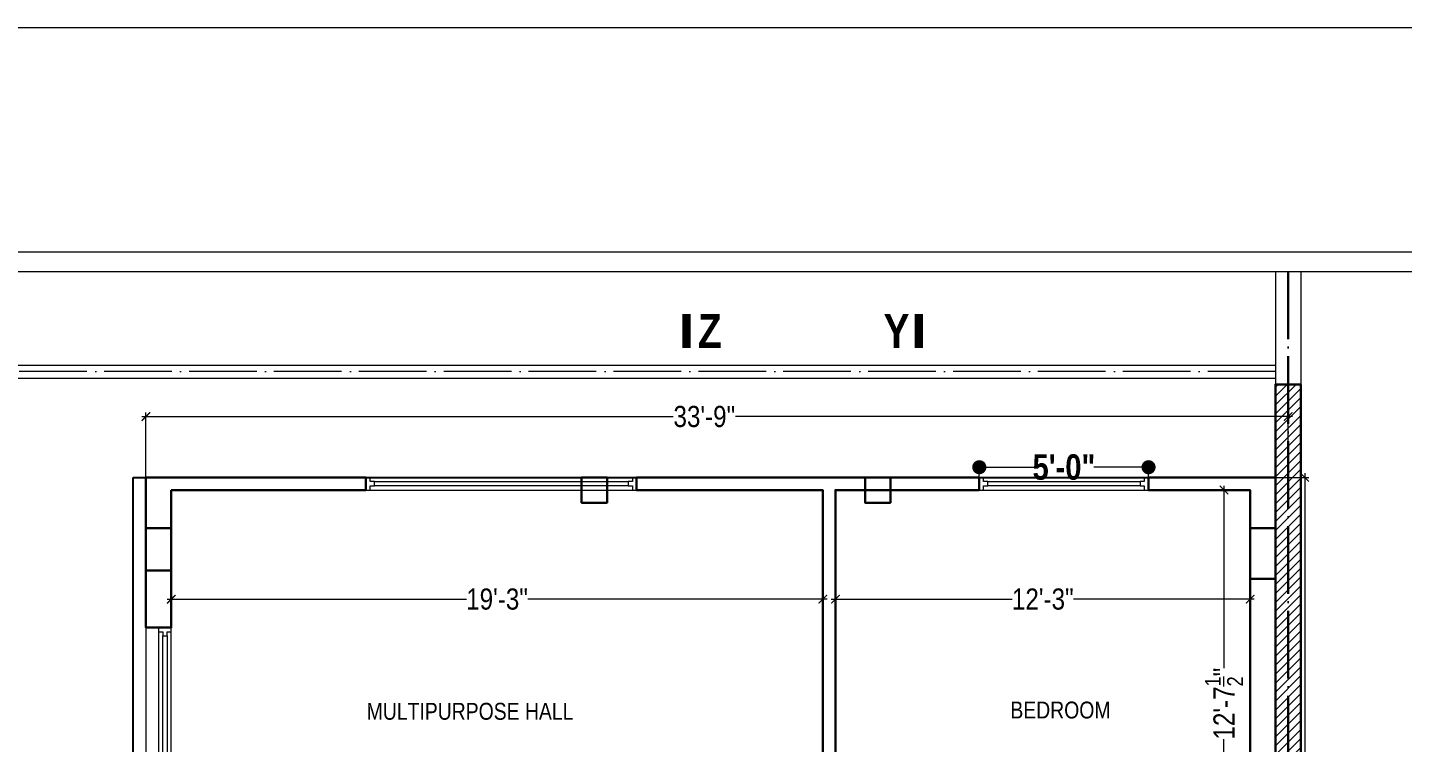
# Model space of a CAD drawing. Header units: millimetres. Extents: x 56222 to 154870, y -177588 to -121287.
# Drawn here: x 149988.4 to 150476, y -175061.4 to -174807.8 of the extents above; entities that cross this region are included whole.
import ezdxf

# ---------------------------------------------------------------- set-up
doc = ezdxf.new("R2010")
doc.units = ezdxf.units.MM
doc.header["$MEASUREMENT"] = 0
doc.header["$PDMODE"] = 35
doc.linetypes.add('ACAD_ISO04W100', pattern=[30, 24, -3, 0, -3])
doc.layers.get('Defpoints').update_dxf_attribs({"color": 220})
for name, color, linetype, lineweight in [('COLUMN', 1, 'Continuous', 30), ('GROUND FLOOR', 7, 'Continuous', 9), ('GROUND FLOOR  ( HATCH )', 251, 'Continuous', 9), ('SECOND FLOOR', 7, 'Continuous', 9), ('SECOND FLOOR  ( PLINE )', 251, 'Continuous', 30), ('SECOND FLOOR ( DIM )', 7, 'Continuous', 9), ('SECOND FLOOR ( DW_RAIL )', 7, 'Continuous', 9), ('SECOND FLOOR ( TEXT )', 7, 'Continuous', 9), ('SECTION', 7, 'Continuous', 9), ('X_PLOT', 1, 'Continuous', 9), ('X_SHEET', 7, 'Continuous', 9), ('XX~SLAB ( BEAM )~ ( DIM )', 7, 'Continuous', 9)]:
    doc.layers.add(name, color=color, linetype=linetype, lineweight=lineweight)
doc.layers.add('XX~SLAB ( PLINE )', color=251, linetype='Continuous', plot=False)
doc.styles.add("Cn_BT_0'-0", font='swissc.ttf')
doc.styles.add('Cn_BT_7½', font='swissc.ttf', dxfattribs={"height": 7.5})
doc.styles.add('Cn_BT_9 ( BOLD )', font='swisscb.ttf', dxfattribs={"height": 9})
doc.styles.add('KATHA', font='swissc.ttf')
doc.dimstyles.new('Cn_BT_7½', dxfattribs={"dimtxt": 9, "dimasz": 3, "dimexe": 1.5, "dimexo": 0, "dimgap": 0.09, "dimtad": 0, "dimdec": 3, "dimzin": 3, "dimdsep": 46, "dimlunit": 4, "dimtxsty": 'Cn_BT_7½', "dimblk": 'ARCHTICK', "dimcen": 0.09, "dimdle": 1.5, "dimclrd": 251, "dimclre": 251, "dimclrt": 14, "dimadec": 0, "dimazin": 0, "dimtfac": 0.75, "dimtdec": 3, "dimtofl": 0, "dimtmove": 0, "dimatfit": 3, "dimfxl": 0, "dimtolj": 1, "dimtzin": 0, "dimlwd": 15, "dimlwe": 15, "dimarcsym": 0})
doc.dimstyles.new('Cn_BT_9 ( BOLD )', dxfattribs={"dimtxt": 9, "dimasz": 5, "dimexe": 1.5, "dimexo": 0, "dimgap": 0.09, "dimtad": 0, "dimzin": 3, "dimdsep": 46, "dimlunit": 4, "dimtxsty": 'Cn_BT_9 ( BOLD )', "dimblk": 'DOT', "dimcen": 0.09, "dimdle": 1.5, "dimclrd": 251, "dimclre": 251, "dimclrt": 5, "dimadec": 0, "dimazin": 0, "dimtfac": 0.75, "dimtofl": 0, "dimtmove": 0, "dimatfit": 3, "dimfxl": 0, "dimtolj": 1, "dimtzin": 0, "dimlwd": 15, "dimlwe": 15, "dimarcsym": 0})

# ---------------------------------------------------------------- blocks, each defined once
blk = doc.blocks.new('_ArchTick')
at = {"color": 0, "linetype": 'ByBlock', "const_width": 0.15}
blk.add_lwpolyline([(-0.5, -0.5), (0.5, 0.5)], dxfattribs=at)
blk = doc.blocks.new('*D70')
at = {"layer": 'Defpoints', "color": 0, "transparency": 16777216}
for p in [(150430.91, -174967.37), (150426.41, -175277.87), (150441.3, -175277.87)]:
    blk.add_point(p, dxfattribs=at)
at = {"layer": 'SECOND FLOOR ( DIM )', "color": 251, "lineweight": 15, "transparency": 16777216}
for p, q in [((150441.3, -174965.87), (150441.3, -175107.47)), ((150430.91, -174967.37), (150442.8, -174967.37)), ((150441.3, -175279.37), (150441.3, -175137.78)), ((150426.41, -175277.87), (150442.8, -175277.87))]:
    blk.add_line(p, q, dxfattribs=at)
at = {"layer": 'SECOND FLOOR ( DIM )', "color": 251, "lineweight": 15, "transparency": 16777216, "xscale": 3, "yscale": 3, "zscale": 3}
for p, rotation in [((150441.3, -174967.37), 90), ((150441.3, -175277.87), 270)]:
    blk.add_blockref('_ArchTick', p, dxfattribs=dict(at, rotation=rotation))
at = {"layer": 'SECOND FLOOR ( DIM )', "color": 14, "transparency": 16777216, "insert": (150441.3, -175122.62), "char_height": 7.5, "attachment_point": 5, "rotation": 90, "style": 'Cn_BT_7½'}
blk.add_mtext('\\A1;25\'-10{\\H0.750000x;\\S1/2;}"', dxfattribs=at)
blk = doc.blocks.new('*D68')
at = {"layer": 'Defpoints', "color": 0, "transparency": 16777216}
for p in [(150421.91, -174971.87), (150412.66, -175123.37), (150421.91, -175123.37)]:
    blk.add_point(p, dxfattribs=at)
at = {"layer": 'SECOND FLOOR ( DIM )', "color": 251, "lineweight": 15, "transparency": 16777216}
for p, q in [((150412.66, -174970.37), (150412.66, -175035.09)), ((150421.91, -174971.87), (150411.16, -174971.87)), ((150412.66, -175124.87), (150412.66, -175060.16)), ((150421.91, -175123.37), (150411.16, -175123.37))]:
    blk.add_line(p, q, dxfattribs=at)
at = {"layer": 'SECOND FLOOR ( DIM )', "color": 251, "lineweight": 15, "transparency": 16777216, "xscale": 3, "yscale": 3, "zscale": 3}
for p, rotation in [((150412.66, -174971.87), 90), ((150412.66, -175123.37), 270)]:
    blk.add_blockref('_ArchTick', p, dxfattribs=dict(at, rotation=rotation))
at = {"layer": 'SECOND FLOOR ( DIM )', "color": 14, "transparency": 16777216, "insert": (150412.66, -175047.62), "char_height": 7.5, "attachment_point": 5, "rotation": 90, "style": 'Cn_BT_7½'}
blk.add_mtext('\\A1;12\'-7{\\H0.750000x;\\S1/2;}"', dxfattribs=at)
blk = doc.blocks.new('*D67')
at = {"layer": 'Defpoints', "color": 0, "transparency": 16777216}
for p in [(150274.91, -175000.37), (150421.91, -175000.37), (150421.91, -175010.57)]:
    blk.add_point(p, dxfattribs=at)
at = {"layer": 'SECOND FLOOR ( DIM )', "color": 251, "lineweight": 15, "transparency": 16777216}
for p, q in [((150274.91, -175000.37), (150274.91, -175012.07)), ((150421.91, -175000.37), (150421.91, -175012.07)), ((150273.41, -175010.57), (150337.55, -175010.57)), ((150423.41, -175010.57), (150359.27, -175010.57))]:
    blk.add_line(p, q, dxfattribs=at)
at = {"layer": 'SECOND FLOOR ( DIM )', "color": 251, "lineweight": 15, "transparency": 16777216, "xscale": 3, "yscale": 3, "zscale": 3, "rotation": 180}
blk.add_blockref('_ArchTick', (150274.91, -175010.57), dxfattribs=at)
at = {"layer": 'SECOND FLOOR ( DIM )', "color": 251, "lineweight": 15, "transparency": 16777216, "xscale": 3, "yscale": 3, "zscale": 3}
blk.add_blockref('_ArchTick', (150421.91, -175010.57), dxfattribs=at)
at = {"layer": 'SECOND FLOOR ( DIM )', "color": 14, "transparency": 16777216, "insert": (150348.41, -175010.57), "char_height": 7.5, "attachment_point": 5, "style": 'Cn_BT_7½'}
blk.add_mtext('\\A1;12\'-3"', dxfattribs=at)
blk = doc.blocks.new('*D66')
at = {"layer": 'Defpoints', "color": 0, "transparency": 16777216}
for p in [(150039.41, -175000.37), (150270.41, -175000.37), (150039.41, -175010.57)]:
    blk.add_point(p, dxfattribs=at)
at = {"layer": 'SECOND FLOOR ( DIM )', "color": 251, "lineweight": 15, "transparency": 16777216}
for p, q in [((150039.41, -175000.37), (150039.41, -175012.07)), ((150270.41, -175000.37), (150270.41, -175012.07)), ((150037.91, -175010.57), (150144.05, -175010.57)), ((150271.91, -175010.57), (150165.77, -175010.57))]:
    blk.add_line(p, q, dxfattribs=at)
at = {"layer": 'SECOND FLOOR ( DIM )', "color": 251, "lineweight": 15, "transparency": 16777216, "xscale": 3, "yscale": 3, "zscale": 3, "rotation": 180}
blk.add_blockref('_ArchTick', (150039.41, -175010.57), dxfattribs=at)
at = {"layer": 'SECOND FLOOR ( DIM )', "color": 251, "lineweight": 15, "transparency": 16777216, "xscale": 3, "yscale": 3, "zscale": 3}
blk.add_blockref('_ArchTick', (150270.41, -175010.57), dxfattribs=at)
at = {"layer": 'SECOND FLOOR ( DIM )', "color": 14, "transparency": 16777216, "insert": (150154.91, -175010.57), "char_height": 7.5, "attachment_point": 5, "style": 'Cn_BT_7½'}
blk.add_mtext('\\A1;19\'-3"', dxfattribs=at)
blk = doc.blocks.new('*D65')
at = {"layer": 'Defpoints', "color": 0, "transparency": 16777216}
for p in [(150030.41, -174945.81), (150030.41, -174967.37), (150435.41, -174967.37)]:
    blk.add_point(p, dxfattribs=at)
at = {"layer": 'SECOND FLOOR ( DIM )', "color": 251, "lineweight": 15, "transparency": 16777216}
for p, q in [((150028.91, -174945.81), (150217.37, -174945.81)), ((150030.41, -174967.37), (150030.41, -174944.31)), ((150436.91, -174945.81), (150239.44, -174945.81)), ((150435.41, -174967.37), (150435.41, -174944.31))]:
    blk.add_line(p, q, dxfattribs=at)
at = {"layer": 'SECOND FLOOR ( DIM )', "color": 251, "lineweight": 15, "transparency": 16777216, "xscale": 3, "yscale": 3, "zscale": 3, "rotation": 180}
blk.add_blockref('_ArchTick', (150030.41, -174945.81), dxfattribs=at)
at = {"layer": 'SECOND FLOOR ( DIM )', "color": 251, "lineweight": 15, "transparency": 16777216, "xscale": 3, "yscale": 3, "zscale": 3}
blk.add_blockref('_ArchTick', (150435.41, -174945.81), dxfattribs=at)
at = {"layer": 'SECOND FLOOR ( DIM )', "color": 14, "transparency": 16777216, "insert": (150228.41, -174945.81), "char_height": 7.5, "attachment_point": 5, "style": 'Cn_BT_7½'}
blk.add_mtext('\\A1;33\'-9"', dxfattribs=at)
blk = doc.blocks.new('_Dot')
at = {"color": 0, "linetype": 'ByBlock', "lineweight": -2}
blk.add_line((-0.5, 0), (-1, 0), dxfattribs=at)
at = {"color": 0, "linetype": 'ByBlock', "const_width": 0.5}
blk.add_lwpolyline([(-0.25, 0, 1), (0.25, 0, 1)], format="xyb", close=True, dxfattribs=at)
blk = doc.blocks.new('*D554')
at = {"layer": 'Defpoints', "color": 0, "transparency": 16777216}
for p in [(150385.91, -174963.76), (150325.91, -174967.37), (150385.91, -174967.98)]:
    blk.add_point(p, dxfattribs=at)
at = {"layer": 'XX~SLAB ( BEAM )~ ( DIM )', "color": 251, "lineweight": 15, "transparency": 16777216}
for p, q in [((150325.91, -174967.37), (150325.91, -174962.26)), ((150330.91, -174963.76), (150345.33, -174963.76)), ((150380.91, -174963.76), (150366.49, -174963.76)), ((150385.91, -174967.98), (150385.91, -174962.26))]:
    blk.add_line(p, q, dxfattribs=at)
at = {"layer": 'XX~SLAB ( BEAM )~ ( DIM )', "color": 251, "lineweight": 15, "transparency": 16777216, "xscale": 5, "yscale": 5, "zscale": 5, "rotation": 180}
blk.add_blockref('_Dot', (150325.91, -174963.76), dxfattribs=at)
at = {"layer": 'XX~SLAB ( BEAM )~ ( DIM )', "color": 251, "lineweight": 15, "transparency": 16777216, "xscale": 5, "yscale": 5, "zscale": 5}
blk.add_blockref('_Dot', (150385.91, -174963.76), dxfattribs=at)
at = {"layer": 'XX~SLAB ( BEAM )~ ( DIM )', "color": 5, "transparency": 16777216, "insert": (150355.91, -174963.76), "char_height": 9, "attachment_point": 5, "style": 'Cn_BT_9 ( BOLD )'}
blk.add_mtext('\\A1;5\'-0"', dxfattribs=at)

msp = doc.modelspace()

# ---------------------------------------------------------------- hatches: boundary and pattern name
at = {"layer": 'GROUND FLOOR  ( HATCH )'}
h = msp.add_hatch(dxfattribs=at)
h.set_pattern_fill('ANSI31', color=6, scale=18, style=0)
h.set_pattern_definition([(45, (33899.2225, -12658.698), (-1.590990258, 1.590990258), [])])
h.paths.add_polyline_path([(150439.9084, -174934.3723), (150430.9085, -174934.3723), (150430.9085, -175277.8723), (150439.9084, -175277.8723)])

# ---------------------------------------------------------------- linework, layer by layer
at = {"layer": 'COLUMN'}
for points in [[(150184.9085, -174967.3723), (150193.9085, -174967.3723), (150193.9085, -174976.3723), (150184.9085, -174976.3723)], [(150285.4085, -174967.3723), (150294.4085, -174967.3723), (150294.4085, -174976.3723), (150285.4085, -174976.3723)], [(150030.4085, -174985.3723), (150039.4085, -174985.3723), (150039.4085, -175000.3723), (150030.4085, -175000.3723)], [(150421.9085, -174985.3723), (150430.9085, -174985.3723), (150430.9085, -175003.3723), (150421.9085, -175003.3723)]]:
    msp.add_lwpolyline(points, close=True, dxfattribs=at)
at = {"layer": 'GROUND FLOOR'}
for p, q in [((150430.9084, -174894.3235), (150430.9084, -175415.2563)), ((150430.9085, -174894.3235), (150430.9085, -174991.3723)), ((150439.9085, -174894.3235), (150439.9085, -175415.2563)), ((149930.6585, -174927.6223), (150430.9084, -174927.6223)), ((149935.1585, -174932.1223), (150430.9084, -174932.1223))]:
    msp.add_line(p, q, dxfattribs=at)
at = {"layer": 'GROUND FLOOR', "color": 1, "linetype": 'ACAD_ISO04W100'}
msp.add_line((150435.4085, -174894.3235), (150435.4085, -175277.8723), dxfattribs=at)
msp.add_lwpolyline([(150430.9084, -174929.8723), (149932.9085, -174929.8723), (149932.9085, -175392.3723), (150430.9085, -175392.3723)], dxfattribs=at)
at = {"layer": 'GROUND FLOOR', "color": 6, "lineweight": 30}
msp.add_lwpolyline([(150439.9084, -174934.3723), (150430.9085, -174934.3723), (150430.9085, -175277.8723), (150439.9084, -175277.8723)], close=True, dxfattribs=at)
at = {"layer": 'SECOND FLOOR'}
for p, q in [((150030.4085, -174967.3723), (150430.9085, -174967.3723)), ((150030.4085, -174967.3723), (150030.4085, -175277.8723)), ((150108.4085, -174967.3723), (150108.4085, -174971.8723)), ((150204.4085, -174967.3723), (150204.4085, -174971.8723)), ((150325.9085, -174967.3723), (150325.9085, -174971.8723)), ((150385.9085, -174967.3723), (150385.9085, -174971.8723)), ((150039.4085, -175123.3723), (150039.4085, -174971.8723)), ((150039.4085, -174971.8723), (150270.4085, -174971.8723)), ((150270.4085, -174971.8723), (150270.4085, -175127.8723)), ((150274.9085, -174971.8723), (150421.9085, -174971.8723)), ((150274.9085, -175127.8723), (150274.9085, -174971.8723)), ((150421.9085, -174971.8723), (150421.9085, -175123.3723)), ((150039.4085, -175020.6223), (150030.4085, -175020.6223))]:
    msp.add_line(p, q, dxfattribs=at)
at = {"layer": 'SECOND FLOOR  ( PLINE )'}
for points in [[(150039.4085, -174971.8723), (150108.4085, -174971.8723), (150108.4085, -174967.3723), (150030.4085, -174967.3723), (150030.4085, -175020.6223), (150039.4085, -175020.6223)], [(150325.9085, -174967.3723), (150204.4085, -174967.3723), (150204.4085, -174971.8723), (150270.4085, -174971.8723), (150270.4085, -175127.8723), (150274.9085, -175127.8723), (150274.9085, -174971.8723), (150325.9085, -174971.8723)], [(150430.9085, -174967.3723), (150385.9085, -174967.3723), (150385.9085, -174971.8723), (150421.9085, -174971.8723), (150421.9085, -175123.3723), (150390.4085, -175123.3723), (150390.4085, -175127.8723), (150421.9085, -175127.8723), (150421.9085, -175255.3723), (150357.4085, -175255.3723), (150357.4085, -175259.8723), (150421.9085, -175259.8723), (150421.9085, -175277.8723), (150430.9085, -175277.8723)]]:
    msp.add_lwpolyline(points, close=True, dxfattribs=at)
at = {"layer": 'SECOND FLOOR ( DW_RAIL )'}
for points in [[(150204.4085, -174967.3723), (150202.9085, -174967.3723), (150202.9085, -174968.8723), (150201.4085, -174968.8723), (150201.4085, -174970.3723), (150111.4085, -174970.3723), (150111.4085, -174968.8723), (150109.9085, -174968.8723), (150109.9085, -174967.3723), (150108.4085, -174967.3723), (150108.4085, -174971.8723), (150109.9085, -174971.8723), (150109.9085, -174970.3723), (150111.4085, -174970.3723), (150111.4085, -174968.8723), (150201.4085, -174968.8723), (150201.4085, -174970.3723), (150202.9085, -174970.3723), (150202.9085, -174971.8723), (150204.4085, -174971.8723), (150204.4085, -174967.3723), (150108.4085, -174967.3723), (150108.4085, -174971.8723), (150204.4085, -174971.8723)], [(150385.9085, -174967.3723), (150384.4085, -174967.3723), (150384.4085, -174968.8723), (150382.9085, -174968.8723), (150382.9085, -174970.3723), (150328.9085, -174970.3723), (150328.9085, -174968.8723), (150327.4085, -174968.8723), (150327.4085, -174967.3723), (150325.9085, -174967.3723), (150325.9085, -174971.8723), (150327.4085, -174971.8723), (150327.4085, -174970.3723), (150328.9085, -174970.3723), (150328.9085, -174968.8723), (150382.9085, -174968.8723), (150382.9085, -174970.3723), (150384.4085, -174970.3723), (150384.4085, -174971.8723), (150385.9085, -174971.8723), (150385.9085, -174967.3723), (150325.9085, -174967.3723), (150325.9085, -174971.8723), (150385.9085, -174971.8723)], [(150039.4085, -175074.6223), (150039.4085, -175073.1223), (150037.9085, -175073.1223), (150037.9085, -175071.6223), (150036.4085, -175071.6223), (150036.4085, -175023.6223), (150037.9085, -175023.6223), (150037.9085, -175022.1223), (150039.4085, -175022.1223), (150039.4085, -175020.6223), (150034.9085, -175020.6223), (150034.9085, -175022.1223), (150036.4085, -175022.1223), (150036.4085, -175023.6223), (150037.9085, -175023.6223), (150037.9085, -175071.6223), (150036.4085, -175071.6223), (150036.4085, -175073.1223), (150034.9085, -175073.1223), (150034.9085, -175074.6223), (150039.4085, -175074.6223), (150039.4085, -175020.6223), (150034.9085, -175020.6223), (150034.9085, -175074.6223)]]:
    msp.add_lwpolyline(points, close=True, dxfattribs=at)
at = {"layer": 'SECTION'}
msp.add_lwpolyline([(147873.111, -174807.8014), (151005.4513, -174807.8014), (151005.4513, -176352.3903), (147873.111, -176352.3903)], close=True, dxfattribs=at)
at = {"layer": 'SECTION', "color": 5}
for points in [[(150223.5714, -175343.9664, 12, 12, 0), (150220.5714, -175343.9664, 0, 0, 0), (150220.5714, -174915.4649, 12, 12, 0), (150223.5714, -174915.4649, 12, 12, 0)], [(150302.9455, -175343.9664, 12, 12, 0), (150305.9455, -175343.9664, 0, 0, 0), (150305.9455, -174915.4649, 12, 12, 0), (150302.9455, -174915.4649, 12, 12, 0)]]:
    msp.add_lwpolyline(points, format="xyseb", dxfattribs=at)
at = {"layer": 'X_PLOT', "linetype": 'ACAD_ISO04W100', "lineweight": 30}
msp.add_line((150435.4085, -174894.3235), (150435.4085, -175390.1223), dxfattribs=at)
at = {"layer": 'X_SHEET'}
for points in [[(150645.9701, -175422.2563), (149878.8217, -175422.2563), (149878.8217, -174887.3235), (150645.9701, -174887.3235)], [(150638.9701, -175415.2563), (149885.8217, -175415.2563), (149885.8217, -174894.3235), (150638.9701, -174894.3235)]]:
    msp.add_lwpolyline(points, close=True, dxfattribs=at)
at = {"layer": 'XX~SLAB ( PLINE )'}
msp.add_lwpolyline([(150025.9085, -174967.3723), (150430.9085, -174967.3723), (150430.9085, -175277.8723), (150421.9085, -175277.8723), (150402.1038, -175277.8723), (150361.7667, -175277.8723), (150336.4085, -175277.8723), (150189.4085, -175277.8723), (150116.1649, -175277.8723), (150025.9085, -175277.8723)], close=True, dxfattribs=at)

# ---------------------------------------------------------------- texts
at = {"layer": 'SECOND FLOOR ( TEXT )', "char_height": 6, "attachment_point": 5, "style": 'KATHA'}
for s, insert in [('MULTIPURPOSE HALL', (150145.3368, -175050.3803)), ('BEDROOM', (150354.6708, -175049.9258))]:
    msp.add_mtext(s, dxfattribs=dict(at, insert=insert))
at = {"layer": 'SECTION', "color": 5, "char_height": 12, "line_spacing_factor": 1.157143, "style": "Cn_BT_0'-0"}
for s, insert, attachment_point in [('{\\fSwis721 Cn BT|b1|i0|c0|p34;Z}', (150234.5454, -174921.425), 9), ('{\\fSwis721 Cn BT|b1|i0|c0|p34;Y}', (150291.9715, -174921.425), 7)]:
    msp.add_mtext(s, dxfattribs=dict(at, insert=insert, attachment_point=attachment_point))

# ---------------------------------------------------------------- dimensions: what is measured, and where the dimension line sits
at = {"layer": 'SECOND FLOOR ( DIM )'}
dim = msp.add_linear_dim(base=(150030.4085, -174945.8125), p1=(150435.4085, -174967.3723), p2=(150030.4085, -174967.3723), dimstyle='Cn_BT_7½', dxfattribs=at)
dim.commit()
dim.dimension.update_dxf_attribs({"geometry": '*D65', "text_midpoint": (150228.4085, -174945.8125), "dimtype": 160})
dim = msp.add_linear_dim(base=(150441.2968, -175277.8723), p1=(150430.9085, -174967.3723), p2=(150426.4085, -175277.8723), angle=90, dimstyle='Cn_BT_7½', override={"dimtmove": 1}, dxfattribs=at)
dim.commit()
dim.dimension.update_dxf_attribs({"geometry": '*D70', "text_midpoint": (150441.2968, -175122.6223)})
dim = msp.add_linear_dim(base=(150412.664, -175123.3723), p1=(150421.9085, -174971.8723), p2=(150421.9085, -175123.3723), angle=90, dimstyle='Cn_BT_7½', dxfattribs=at)
dim.commit()
dim.dimension.update_dxf_attribs({"geometry": '*D68', "text_midpoint": (150412.664, -175047.6223)})
for base, p1, p2, picture, middle in [((150039.4085, -175010.5731), (150270.4085, -175000.3723), (150039.4085, -175000.3723), '*D66', (150154.9085, -175010.5731)), ((150421.9085, -175010.5731), (150274.9085, -175000.3723), (150421.9085, -175000.3723), '*D67', (150348.4085, -175010.5731))]:
    dim = msp.add_linear_dim(base=base, p1=p1, p2=p2, dimstyle='Cn_BT_7½', dxfattribs=at)
    dim.commit()
    dim.dimension.update_dxf_attribs({"geometry": picture, "text_midpoint": middle})
at = {"layer": 'XX~SLAB ( BEAM )~ ( DIM )'}
dim = msp.add_linear_dim(base=(150385.9085, -174963.7605), p1=(150325.9085, -174967.3723), p2=(150385.9085, -174967.9763), dimstyle='Cn_BT_9 ( BOLD )', dxfattribs=at)
dim.commit()
dim.dimension.update_dxf_attribs({"geometry": '*D554', "text_midpoint": (150355.9085, -174963.7605)})

doc.saveas('drawing.dxf')
